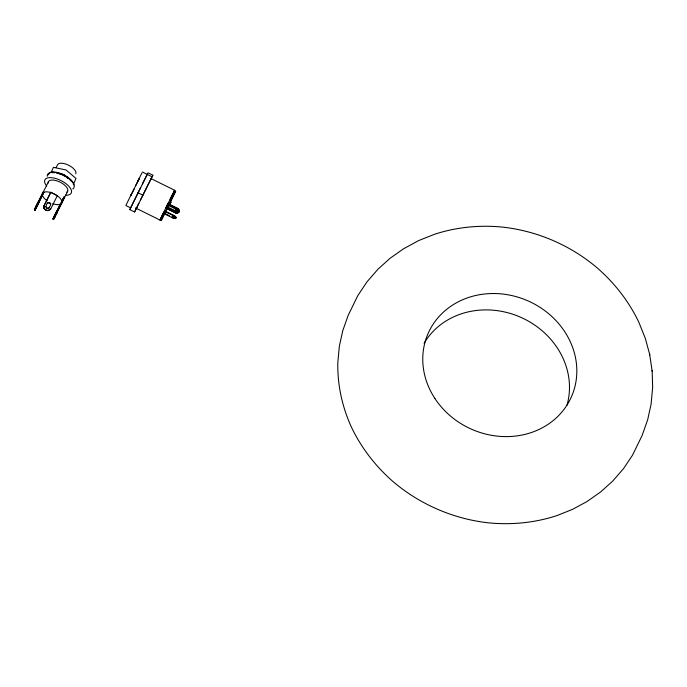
<?xml version="1.0" encoding="UTF-8"?>
<svg xmlns="http://www.w3.org/2000/svg" width="687" height="687" viewBox="0 0 687 687"><rect width="100%" height="100%" fill="white"/><g stroke="black" fill="none" stroke-linecap="round" stroke-linejoin="round"><path stroke-width="1.03" d="M45.814 206.555C46.261 209.432 45.342 202.244 49.095 202.485C53.732 203.395 46.518 210.145 49.181 207.895M57.425 195.503L50.718 208.925C48.7 212.876 41.907 209.277 44.234 205.387L50.812 192.257L57.287 195.795M43.796 206.787L44.234 205.387M38.18 202.193C39.64 204.125 35.973 205.207 38.18 202.193C37.321 202.923 32.581 213.58 35.947 208.479L43.865 192.351L43.212 192.034L36.093 206.255C37.321 206.237 36.153 208.822 35.269 207.955M56.798 211.261C54.436 214.507 58.378 213.047 56.772 211.295C55.913 212.034 51.173 222.691 54.531 217.59L64.707 196.963L64.054 196.637L54.685 215.366C55.913 215.349 54.745 217.934 53.861 217.066M35.733 207.096C37.192 208.702 34.47 207.723 36.128 206.263M35.003 210.282L38.858 202.467M54.316 216.207C55.776 217.813 53.054 216.834 54.72 215.375M53.595 219.393L57.416 211.613M51.113 172.446L53.388 167.362L66.021 169.947L75.999 178.448L73.346 184.374M34.35 209.964L43.212 192.034M43.805 207.371L43.934 206.495M50.812 192.257L44.105 205.679M43.925 207.955L43.942 207.079M44.157 208.522L44.062 207.663M44.483 209.046L44.286 208.221M47.446 203.103C47.807 201.909 51.345 204.365 50.786 204.133M44.895 209.518L44.612 208.754M46.295 207.414L46.896 208.324L48.288 208.204M45.935 210.248L45.024 209.226M46.896 208.324L46.501 207.654M47.154 210.626L50.718 208.925M63.719 197.392L62.715 199.642L63.359 199.96M160.346 219.222L159.925 220.029L168.195 203.112M170.067 199.333L174.627 190.256L151.011 178.577M170.015 202.794L175.64 191.201L174.446 190.608L165.679 208.195L175.434 212.918A2.679 2.413 25.7 0 0 178.912 211.94L179.015 211.733A2.679 2.413 25.7 0 0 177.684 208.376L169.285 204.228L170.488 201.712L169.414 203.884M169.766 204.46L170.969 201.944L169.895 204.116M175.64 191.201L165.017 212.584L163.815 211.991L160.054 219.797L161.247 220.39L165.464 211.794L173.871 215.95A2.679 1.151 26.4 0 1 175.769 218.174L175.984 217.745M178.869 211.871A2.679 1.151 26.4 0 1 175.966 211.725L167.559 207.568L168.564 205.49L176.971 209.647A2.679 1.151 26.4 0 1 178.869 211.871L179.084 211.441M167.027 208.762L167.868 207.027M167.611 208.788L168.349 207.268M175.434 212.918L175.537 212.712A2.679 2.413 25.7 0 0 179.015 211.733M178.912 211.94A2.679 2.413 25.7 0 0 177.59 208.59L177.684 208.376M138.877 203.223L136.412 208.367M136.825 207.663L134.566 211.974L129.766 209.595L148.04 172.832L152.84 175.202L151.011 178.946M134.566 211.974L152.84 175.202M169.337 205.25L169.741 204.434M131.294 194.327L125.867 205.525L130.667 207.895L140.38 188.032M140.5 199.917L151.106 178.637M168.624 205.456L169.517 203.661M169.869 203.884L170.153 203.292M169.105 205.696L170.17 203.558M169.62 204.374L169.303 205.336M169.844 204.254L170.376 203.146L170.05 203.498M36.746 206.572L43.865 192.351M55.329 215.684L67.687 191.175M135.691 185.584C148.212 160.595 121.693 213.743 134.214 188.753M167.559 207.568L167.783 207.139L176.181 211.295A2.679 1.151 26.4 0 0 176.825 211.562M169.921 203.764L169.285 205.061M164.459 213.872L172.866 218.028L173.081 217.59A2.679 1.151 26.4 0 0 173.717 217.865M173.871 215.95L174.086 215.512L165.679 211.364M175.966 211.725L176.181 211.295M176.971 209.647L177.186 209.217L168.779 205.061M137.649 181.488L141.943 172.901M142.449 183.858L147.216 174.378M42.542 193.528L48.442 181.746M56.128 167.602L57.519 164.837A10.176 4.543 26.6 0 1 68.511 165.163A10.176 4.543 26.6 0 1 75.785 173.785M52.942 219.076L60.851 203.352M35.741 207.191L35.415 207.817M54.333 216.302L53.998 216.929M161.247 220.39L167.164 208.539L175.537 212.712M174.112 191.252L174.627 190.256M129.766 209.595L130.65 208.049M51.087 171.956L54.977 172.746M57.897 173.339L63.728 174.532L68.331 178.457M47.034 208.024L47.652 208.221M46.063 209.956L47.283 210.334M41.873 195.031L42.517 195.348M38.129 202.279L38.833 202.536M56.72 211.39L57.425 211.648M38.06 202.416L38.704 202.734M56.643 211.527L57.296 211.845M37.965 202.596L38.627 203M56.557 211.708L57.21 212.103M37.862 202.905L38.515 203.223M56.454 212.017L57.107 212.335M37.742 203.163L38.395 203.481M56.334 212.274L56.978 212.592M37.605 203.446L38.257 203.764M56.197 212.549L56.849 212.876M37.467 203.73L38.12 204.048M56.059 212.841L56.703 213.159M37.321 204.022L37.974 204.34M55.913 213.133L56.566 213.451M36.643 205.155L37.287 205.473M55.226 214.267L55.879 214.584M36.411 205.688L37.064 206.006M55.003 214.799L55.656 215.117M36.274 205.971L36.926 206.289M54.866 215.083L55.51 215.4M35.99 206.555L36.634 206.873M54.574 215.666L55.226 215.984M35.81 206.83L36.505 207.156M54.402 215.941L55.089 216.268M35.621 207.328L36.265 207.646M54.213 216.439L54.857 216.757M35.535 207.405L36.282 207.723M54.127 216.517L54.866 216.834M35.535 207.586L36.188 207.912M54.127 216.697L54.771 217.015M35.458 207.68L36.11 208.049M54.05 216.791L54.702 217.152M35.295 208.161L35.947 208.479M53.887 217.272L54.531 217.59M35.028 208.462L35.672 208.779M53.612 217.573L54.264 217.891M34.814 208.917L35.458 209.234M53.397 218.028L54.05 218.346M34.831 209.08L35.484 209.398M53.423 218.191L54.067 218.509M34.651 209.432L35.295 209.75M53.234 218.543L53.887 218.861M34.487 209.604L35.14 209.921M53.079 218.715L53.732 219.033L53.097 218.818M34.505 209.707L35.149 210.024M34.402 209.879L35.054 210.196M52.993 218.99L53.646 219.308M142.415 171.999L151.964 176.748M173.759 191.939L174.962 192.532M170.385 201.935L170.865 202.176M169.809 203.06L170.29 203.3M169.182 204.434L177.59 208.59M138.018 192.764L142.819 195.134M164.674 213.442L169.345 215.744M135.373 207.886L159.925 220.029M72.169 181.729L73.698 183.034M649.636 354.26L645.299 338.322L638.858 322.272C629.009 301.593 614.745 283.224 597.51 268.17L597.312 267.999C570.639 245.311 537.208 230.884 502.386 227.088L502.111 227.053C479.397 224.889 456.314 227.157 434.605 234.25L418.572 240.613L403.501 248.823L390.156 258.218L378.151 269.029L367.09 281.713L357.781 295.668L348.18 315.359L342.753 330.705L339.326 346.325L337.815 362.676C337.36 384.806 342.178 406.833 351.34 426.953L351.443 427.177C361.345 447.967 375.686 466.421 393.007 481.561L393.093 481.63C419.98 504.507 453.686 519.054 488.783 522.876L488.904 522.884C511.738 525.057 534.933 522.781 556.753 515.654L572.52 509.368L587.042 501.519L600.653 491.952L612.675 481.123L623.427 468.757L632.504 455.198L642.105 435.515L647.678 419.723L651.104 404.111L652.65 387.322L652.169 371.135L649.636 354.26L649.739 354.947M652.057 370.405L652.169 371.135M424.102 343.294A78.344 70.1 24.1 0 1 520.102 317.016A78.344 70.1 24.1 0 1 566.998 405.158M48.124 174.91A14.066 6.277 26.6 0 1 49.215 173.639M51.877 172.746A14.066 6.277 26.6 0 1 53.638 172.669M56.66 173.047A14.066 6.277 26.6 0 1 65.729 176.688M66.493 177.169A14.066 6.277 26.6 0 1 67.953 178.173M69.284 179.23A14.066 6.277 26.6 0 1 71.491 181.42M48.442 174.266A14.066 6.277 26.6 0 1 61.967 173.966A14.066 6.277 26.6 0 1 73.93 184.949M46.725 186.014A14.736 6.569 26.6 0 1 50.744 177.632A14.736 6.569 26.6 0 1 69.404 186.898A14.736 6.569 26.6 0 1 65.385 195.28M47.266 176.301A14.736 6.569 26.6 0 1 63.59 175.168A14.736 6.569 26.6 0 1 72.753 188.959M47.034 200.741A10.717 4.783 26.6 0 1 45.823 191.836A10.717 4.783 26.6 0 1 61.272 199.788A10.717 4.783 26.6 0 1 52.762 203.687M48.262 183.034A10.717 4.783 26.6 0 1 60.018 182.089A10.717 4.783 26.6 0 1 66.845 192.145M177.186 209.217A2.679 1.151 26.4 0 1 178.517 211.802M176.937 209.733A1.34 0.575 26.4 0 1 177.899 210.797A1.34 0.575 26.4 0 1 176.645 210.866A1.34 0.575 26.4 0 1 175.46 209.818M176.748 211.776A1.34 1.211 25.7 0 1 175.305 210.574M176.817 209.346A1.34 1.211 25.7 0 1 177.916 210.514M177.34 209.861A1.34 1.211 25.7 0 1 177.572 210.11M174.086 215.512A2.679 1.151 26.4 0 1 175.408 218.105M175.769 218.174A2.679 1.151 26.4 0 1 172.866 218.028M174.747 216.809A1.34 0.575 26.4 0 1 173.811 217.264A1.34 0.575 26.4 0 1 172.36 216.113M173.51 215.898A1.34 0.575 26.4 0 1 174.137 216.207M434.854 398.417A78.344 70.1 24.1 0 0 568.14 403.209A78.344 70.1 24.1 0 0 496.383 293.572A78.344 70.1 24.1 0 0 434.854 398.417M175.443 210.634A1.34 0.575 26.4 0 0 177.564 211.39A1.34 0.575 26.4 0 0 176.404 210.033A1.34 0.575 26.4 0 0 175.443 210.634M172.343 216.937A1.34 0.575 26.4 0 0 174.464 217.693A1.34 0.575 26.4 0 0 173.296 216.336A1.34 0.575 26.4 0 0 172.343 216.937"/></g></svg>
